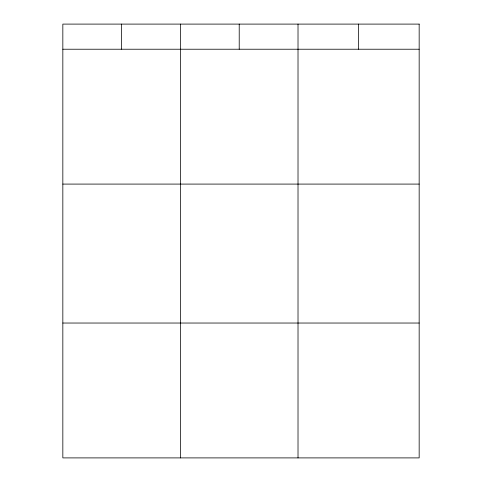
<?xml version="1.0" encoding="UTF-8"?>
<svg xmlns="http://www.w3.org/2000/svg" width="482" height="482" viewBox="0 0 482 482"><rect width="100%" height="100%" fill="white"/><g stroke="black" fill="none" stroke-linecap="round" stroke-linejoin="round"><path stroke-width="0.72" d="M62.835 49.224L419.165 49.224M62.835 184.088L419.165 184.088M62.835 323.036L419.165 323.036M358.59 24.1L358.59 49.224M298.015 24.1L298.015 457.9M239.217 24.1L239.217 49.224M180.425 24.1L180.425 457.9M121.627 24.1L121.627 49.224M419.165 24.1L62.835 24.1L62.835 457.9L419.165 457.9L419.165 24.1"/></g></svg>
